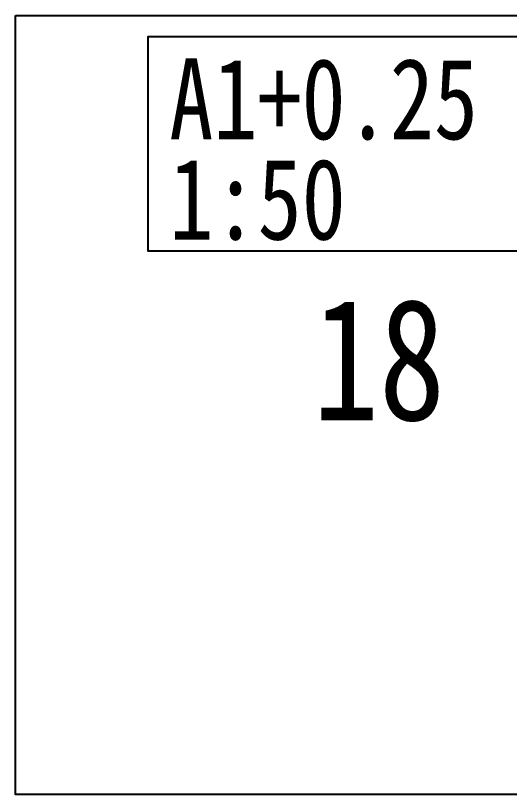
# Model space of a CAD drawing. Extents: x 27938 to 1507990, y 110129 to 923079.
# Drawn here: x 1147382 to 1188392, y 369871 to 434520 of the extents above; entities that cross this region are included whole.
import ezdxf

# ---------------------------------------------------------------- set-up
doc = ezdxf.new("R2010")
doc.units = 0
doc.header["$LTSCALE"] = 1000
doc.header["$MEASUREMENT"] = 0
doc.layers.add('text', color=7, linetype='Continuous')
doc.styles.add('黑体', font='simhei.ttf')

msp = doc.modelspace()

# ---------------------------------------------------------------- linework, layer by layer
at = {"ltscale": 0.5}
msp.add_lwpolyline([(1147382.4, 434520.4), (1246632.1, 434520.4), (1246632.1, 369870.6), (1147382.4, 369870.6)], close=True, dxfattribs=at)
at = {"layer": 'text', "color": 2}
msp.add_lwpolyline([(1189384.5, 414969.4), (1158384.5, 414969.4), (1158384.5, 432777.7), (1189384.5, 432777.7)], close=True, dxfattribs=at)

# ---------------------------------------------------------------- texts
at = {"layer": 'text', "color": 2, "style": '黑体', "width": 0.8}
for s, p in [('A1+0.25', (1160142.8, 424252.2)), ('1:50', (1160152.7, 415926.1))]:
    msp.add_text(s, height=6729.45, dxfattribs=at).set_placement(p)
at = {"layer": 'text', "color": 1, "style": '黑体', "width": 0.8}
msp.add_text('18', height=10094.18, dxfattribs=at).set_placement((1172067.5, 400936.2))

doc.saveas('drawing.dxf')
